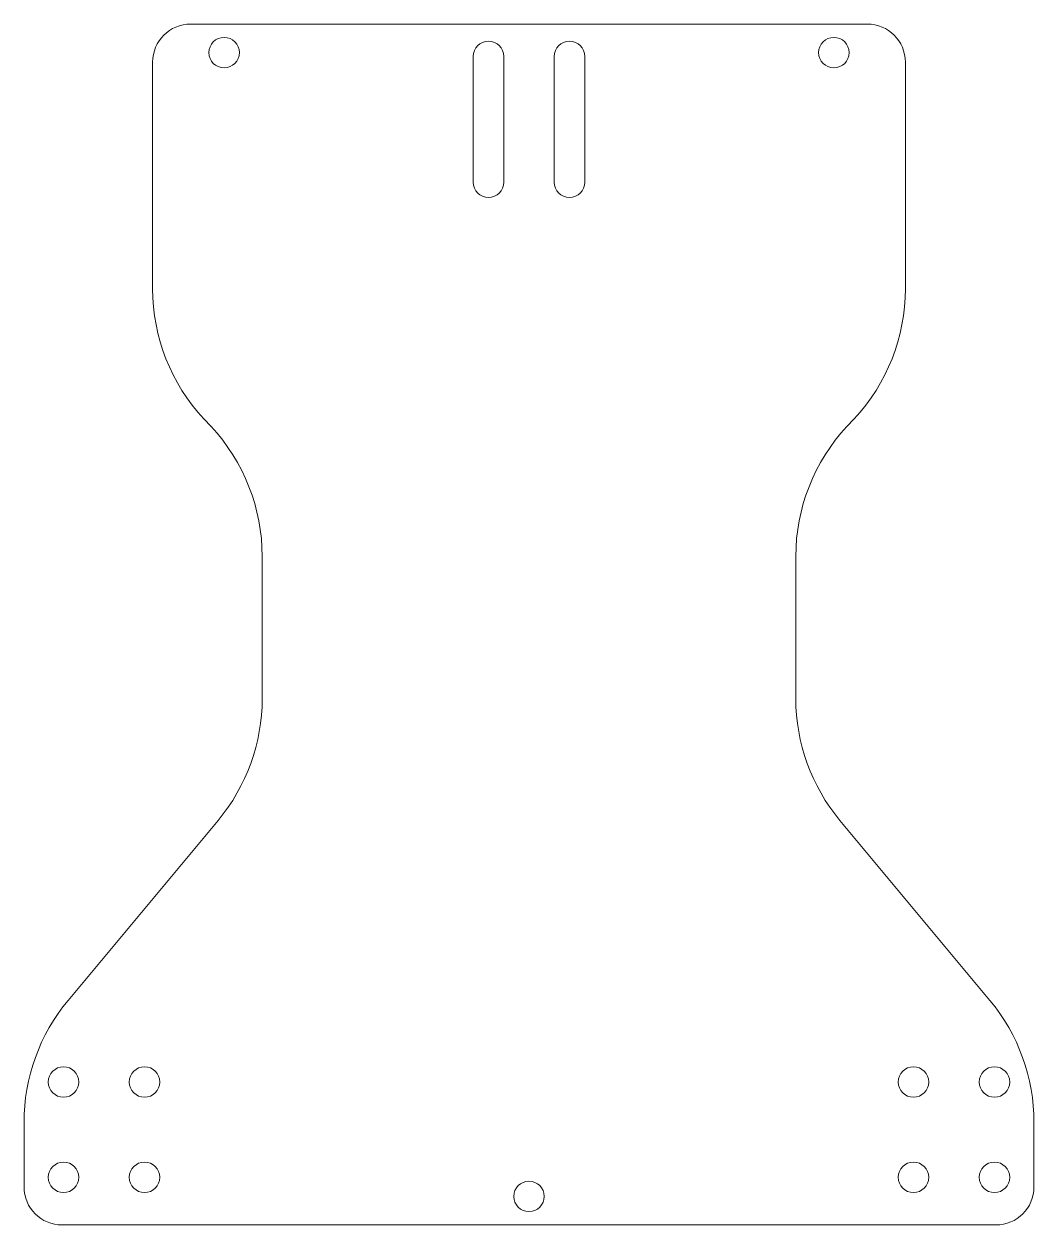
# Model space of a CAD drawing. Header units: millimetres. Extents: x 0 to 106, y 0 to 126.
import ezdxf

# ---------------------------------------------------------------- set-up
doc = ezdxf.new("R2010")
doc.units = ezdxf.units.MM

msp = doc.modelspace()

# ---------------------------------------------------------------- linework, layer by layer
at = {"color": 7, "linetype": 'Continuous', "lineweight": 15}
for p, q in [((88.5, 126), (17.5, 126)), ((47.15, 122.6), (47.15, 109.4)), ((50.35, 109.4), (50.35, 122.6)), ((55.65, 122.6), (55.65, 109.4)), ((58.85, 109.4), (58.85, 122.6)), ((13.5, 122), (13.5, 98.21)), ((92.5, 98.21), (92.5, 122)), ((18.87, 84.58), (19.63, 83.76)), ((86.37, 83.76), (87.13, 84.58)), ((25, 70.13), (25, 55.24)), ((81, 55.24), (81, 70.13)), ((20.36, 42.44), (4.64, 23.56)), ((101.36, 23.56), (85.64, 42.44)), ((0, 10.76), (0, 4)), ((106, 4), (106, 10.76)), ((4, 0), (102, 0))]:
    msp.add_line(p, q, dxfattribs=at)
for centre in [(21, 123), (85, 123), (4.15, 15), (12.65, 15), (93.35, 15), (101.85, 15), (4.15, 5), (12.65, 5), (93.35, 5), (101.85, 5), (53, 3)]:
    msp.add_circle(centre, 1.6, dxfattribs=at)
for centre, radius, start, end in [((17.5, 122), 4, 90, 180), ((88.5, 122), 4, 0, 90), ((48.75, 122.6), 1.6, 0, 180), ((57.25, 122.6), 1.6, 0, 180), ((48.75, 109.4), 1.6, 180, 0), ((57.25, 109.4), 1.6, 180, 0), ((33.5, 98.21), 20, 180, 222.981), ((72.5, 98.21), 20, 317.019, 0), ((5, 70.13), 20, 0, 42.981), ((101, 70.13), 20, 137.019, 180), ((5, 55.24), 20, 320.1944, 0), ((101, 55.24), 20, 180, 219.8056), ((20, 10.76), 20, 140.1944, 180), ((86, 10.76), 20, 0, 39.8056), ((4, 4), 4, 180, 270), ((102, 4), 4, 270, 0)]:
    msp.add_arc(centre, radius, start, end, dxfattribs=at)

doc.saveas('drawing.dxf')
